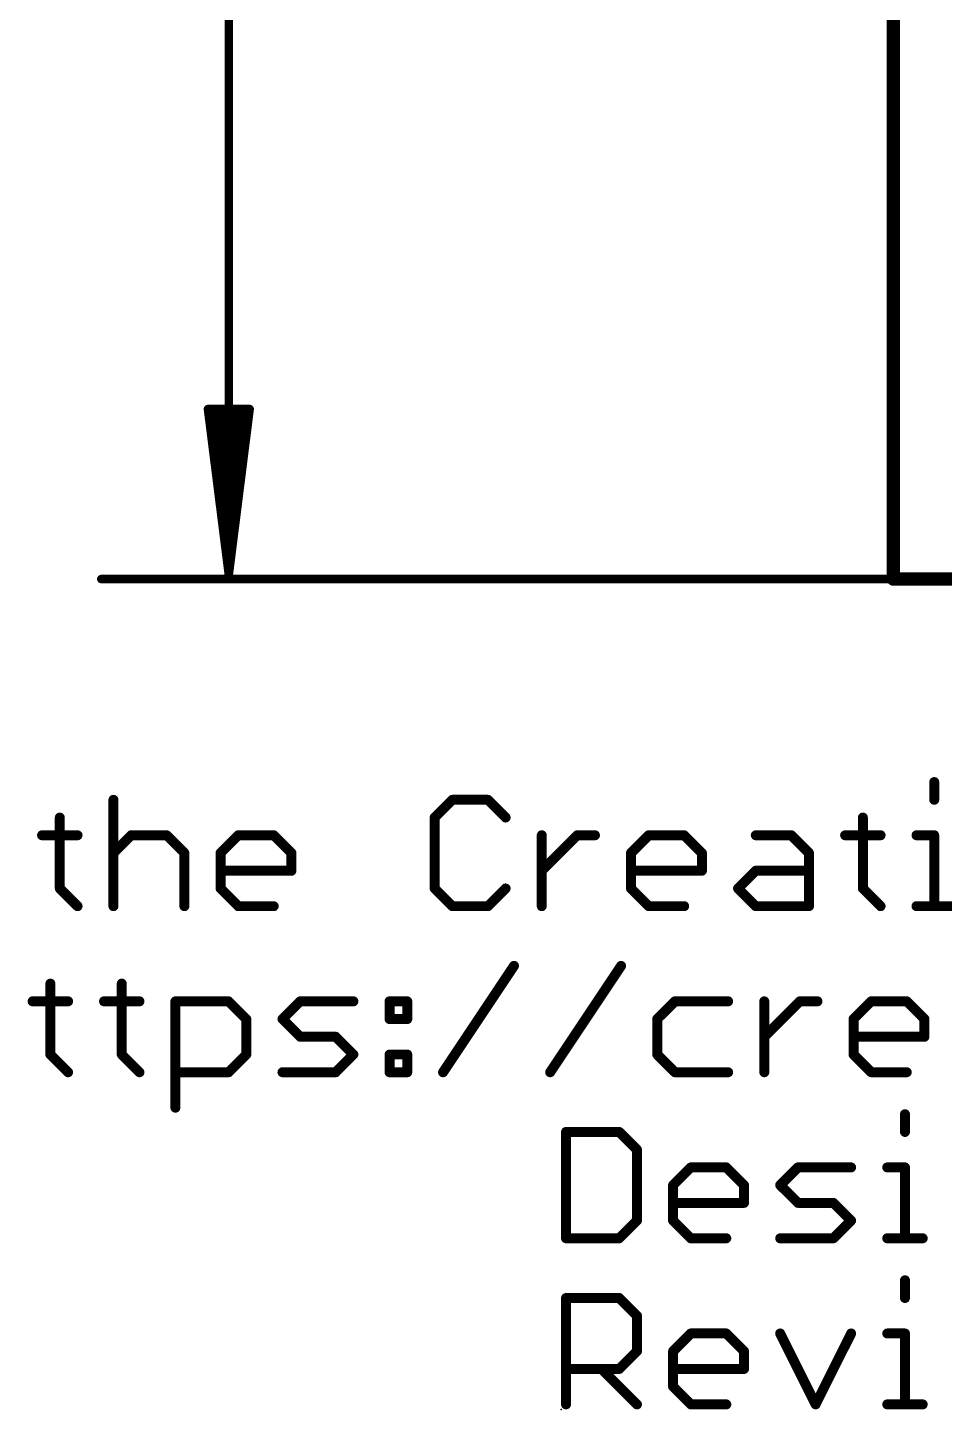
# Model space of a CAD drawing. Extents: x -37 to 70, y -13 to 33.
# Drawn here: x -13.24 to 0.78, y -12.7 to 8.43 of the extents above; entities that cross this region are included whole.
import ezdxf

# ---------------------------------------------------------------- set-up
doc = ezdxf.new("R2010")
doc.units = 0
for name, color, linetype in [('1', 12, 'CONTINUOUS'), ('16', 132, 'CONTINUOUS'), ('20', 53, 'CONTINUOUS'), ('23', 53, 'CONTINUOUS'), ('47', 253, 'CONTINUOUS'), ('51', 53, 'CONTINUOUS')]:
    doc.layers.add(name, color=color, linetype=linetype)

msp = doc.modelspace()

# ---------------------------------------------------------------- linework, layer by layer
at = {"layer": '1', "const_width": 0.2032}
for points in [[(0, 0), (0, 25.4)], [(25.4, 0), (0, 0)]]:
    msp.add_lwpolyline(points, dxfattribs=at)
at = {"layer": '1', "const_width": 0.1016}
for points in [[(0, 0.0508, 1), (0, -0.0508)], [(-0.0508, 0, 1), (0.0508, 0)]]:
    msp.add_lwpolyline(points, format="xyb", dxfattribs=at)
at = {"layer": '16', "const_width": 0.2032}
for points in [[(0, 25.4), (0, 0)], [(0, 0), (25.4, 0)]]:
    msp.add_lwpolyline(points, dxfattribs=at)
at = {"layer": '16', "const_width": 0.1016}
for points in [[(0, 0.0508, 1), (0, -0.0508)], [(-0.0508, 0, 1), (0.0508, 0)]]:
    msp.add_lwpolyline(points, format="xyb", dxfattribs=at)
at = {"layer": '20', "const_width": 0.2032}
for points in [[(0, 25.4), (0, 0)], [(0, 0), (25.4, 0)]]:
    msp.add_lwpolyline(points, dxfattribs=at)
at = {"layer": '20', "const_width": 0.1016}
for points in [[(0, 0.0508, 1), (0, -0.0508)], [(-0.0508, 0, 1), (0.0508, 0)]]:
    msp.add_lwpolyline(points, format="xyb", dxfattribs=at)
at = {"layer": '23'}
for p in [(0, 6.35), (0, 5.08), (0, 3.81), (0, 2.54), (-5.08, -12.7)]:
    msp.add_point(p, dxfattribs=at)
at = {"layer": '47', "const_width": 0.13}
for points in [[(-10.16, 25.335), (-10.16, 0.065)], [(-10.16, 0.065), (-10.4792, 2.6)], [(-10.4792, 2.6), (-9.8408, 2.6)], [(-10.16, 0.065), (-10.42, 2.6)], [(-10.16, 0.065), (-10.29, 2.6)], [(-9.8408, 2.6), (-10.16, 0.065)], [(-10.03, 2.6), (-10.16, 0.065)], [(-9.9, 2.6), (-10.16, 0.065)], [(0, 0), (-12.11, 0)]]:
    msp.add_lwpolyline(points, dxfattribs=at)
at = {"layer": '47', "const_width": 0.065}
for points in [[(-10.447, 2.6041, 1), (-10.5115, 2.5959)], [(-10.4792, 2.6325, 1), (-10.4792, 2.5675)], [(-10.3877, 2.6033, 1), (-10.4523, 2.5967)], [(-10.2575, 2.6017, 1), (-10.3225, 2.5983)], [(-9.9975, 2.5983, 1), (-10.0625, 2.6017)], [(-9.8677, 2.5967, 1), (-9.9323, 2.6033)], [(-9.8085, 2.5959, 1), (-9.873, 2.6041)], [(-9.8408, 2.5675, 1), (-9.8408, 2.6325)], [(-12.11, 0.0325, 1), (-12.11, -0.0325)], [(-10.1922, 0.0691, 1), (-10.1278, 0.0609)], [(-10.1923, 0.0683, 1), (-10.1277, 0.0617)], [(-10.1925, 0.0633, 1), (-10.1275, 0.0667)], [(-10.1925, 0.0667, 1), (-10.1275, 0.0633)], [(-10.1925, 0.065, 1), (-10.1275, 0.065)], [(-10.1923, 0.0617, 1), (-10.1277, 0.0683)], [(-10.1922, 0.0609, 1), (-10.1278, 0.0691)], [(0, -0.0325, 1), (0, 0.0325)]]:
    msp.add_lwpolyline(points, format="xyb", dxfattribs=at)
at = {"layer": '51', "const_width": 0.1524}
for points in [[(0.6262, -3.1056), (0.6262, -3.3768)], [(-11.9236, -3.3768), (-11.9236, -5.0038)], [(-6.741, -3.3768), (-7.0121, -3.648)], [(-6.1986, -3.3768), (-6.741, -3.3768)], [(-5.9275, -3.648), (-6.1986, -3.3768)], [(-12.7439, -3.648), (-12.7439, -4.7326)], [(-7.0121, -3.648), (-7.0121, -4.7326)], [(-0.4652, -3.648), (-0.4652, -4.7326)], [(-13.015, -3.9191), (-12.4727, -3.9191)], [(-11.9236, -4.1903), (-11.6524, -3.9191)], [(-11.6524, -3.9191), (-11.1101, -3.9191)], [(-11.1101, -3.9191), (-10.8389, -4.1903)], [(-10.2864, -4.1903), (-10.0153, -3.9191)], [(-10.0153, -3.9191), (-9.4729, -3.9191)], [(-9.4729, -3.9191), (-9.2018, -4.1903)], [(-5.375, -5.0038), (-5.375, -3.9191)], [(-5.375, -4.4615), (-4.8326, -3.9191)], [(-4.8326, -3.9191), (-4.5615, -3.9191)], [(-4.0107, -4.1903), (-3.7395, -3.9191)], [(-3.7395, -3.9191), (-3.1972, -3.9191)], [(-3.1972, -3.9191), (-2.926, -4.1903)], [(-2.1024, -3.9191), (-1.56, -3.9191)], [(-1.56, -3.9191), (-1.2889, -4.1903)], [(-0.7364, -3.9191), (-0.194, -3.9191)], [(0.3551, -3.9191), (0.6262, -3.9191)], [(0.6262, -3.9191), (0.6262, -5.0038)], [(-10.8389, -4.1903), (-10.8389, -5.0038)], [(-10.2864, -4.7326), (-10.2864, -4.1903)], [(-9.2018, -4.1903), (-9.2018, -4.4615)], [(-4.0107, -4.7326), (-4.0107, -4.1903)], [(-2.926, -4.1903), (-2.926, -4.4615)], [(-1.2889, -4.1903), (-1.2889, -5.0038)], [(-9.2018, -4.4615), (-10.2864, -4.4615)], [(-2.926, -4.4615), (-4.0107, -4.4615)], [(-2.3735, -4.7326), (-2.1024, -4.4615)], [(-2.1024, -4.4615), (-1.2889, -4.4615)], [(-12.7439, -4.7326), (-12.4727, -5.0038)], [(-10.0153, -5.0038), (-10.2864, -4.7326)], [(-7.0121, -4.7326), (-6.741, -5.0038)], [(-6.1986, -5.0038), (-5.9275, -4.7326)], [(-3.7395, -5.0038), (-4.0107, -4.7326)], [(-2.1024, -5.0038), (-2.3735, -4.7326)], [(-0.4652, -4.7326), (-0.194, -5.0038)], [(-9.4729, -5.0038), (-10.0153, -5.0038)], [(-6.741, -5.0038), (-6.1986, -5.0038)], [(-3.1972, -5.0038), (-3.7395, -5.0038)], [(-1.2889, -5.0038), (-2.1024, -5.0038)], [(0.3551, -5.0038), (0.8974, -5.0038)], [(-6.8837, -7.5438), (-5.7991, -5.9168)], [(-5.2466, -7.5438), (-4.1619, -5.9168)], [(-12.8883, -6.188), (-12.8883, -7.2726)], [(-11.7969, -6.188), (-11.7969, -7.2726)], [(-13.1595, -6.4591), (-12.6172, -6.4591)], [(-12.0681, -6.4591), (-11.5257, -6.4591)], [(-10.9766, -8.0861), (-10.9766, -6.4591)], [(-10.9766, -6.4591), (-10.1631, -6.4591)], [(-10.1631, -6.4591), (-9.892, -6.7303)], [(-9.3395, -6.7303), (-9.0683, -6.4591)], [(-9.0683, -6.4591), (-8.2548, -6.4591)], [(-7.7023, -6.4591), (-7.4311, -6.4591)], [(-7.7023, -6.7303), (-7.7023, -6.4591)], [(-7.4311, -6.4591), (-7.4311, -6.7303)], [(-3.3382, -6.4591), (-3.6094, -6.7303)], [(-2.5248, -6.4591), (-3.3382, -6.4591)], [(-1.9723, -7.5438), (-1.9723, -6.4591)], [(-1.9723, -7.0015), (-1.4299, -6.4591)], [(-1.4299, -6.4591), (-1.1588, -6.4591)], [(-0.608, -6.7303), (-0.3368, -6.4591)], [(-0.3368, -6.4591), (0.2055, -6.4591)], [(0.2055, -6.4591), (0.4767, -6.7303)], [(-9.892, -6.7303), (-9.892, -7.2726)], [(-9.0683, -7.0015), (-9.3395, -6.7303)], [(-7.4311, -6.7303), (-7.7023, -6.7303)], [(-3.6094, -6.7303), (-3.6094, -7.2726)], [(-0.608, -7.2726), (-0.608, -6.7303)], [(0.4767, -6.7303), (0.4767, -7.0015)], [(-8.526, -7.0015), (-9.0683, -7.0015)], [(-8.2548, -7.2726), (-8.526, -7.0015)], [(0.4767, -7.0015), (-0.608, -7.0015)], [(-12.8883, -7.2726), (-12.6172, -7.5438)], [(-11.7969, -7.2726), (-11.5257, -7.5438)], [(-9.892, -7.2726), (-10.1631, -7.5438)], [(-8.526, -7.5438), (-8.2548, -7.2726)], [(-7.7023, -7.2726), (-7.4311, -7.2726)], [(-7.7023, -7.5438), (-7.7023, -7.2726)], [(-7.4311, -7.2726), (-7.4311, -7.5438)], [(-3.6094, -7.2726), (-3.3382, -7.5438)], [(-0.3368, -7.5438), (-0.608, -7.2726)], [(-10.1631, -7.5438), (-10.9766, -7.5438)], [(-9.3395, -7.5438), (-8.526, -7.5438)], [(-7.4311, -7.5438), (-7.7023, -7.5438)], [(-3.3382, -7.5438), (-2.5248, -7.5438)], [(0.2055, -7.5438), (-0.3368, -7.5438)], [(0.1788, -8.1856), (0.1788, -8.4568)], [(-5.0038, -8.4568), (-5.0038, -10.0838)], [(-4.1903, -8.4568), (-5.0038, -8.4568)], [(-3.9191, -8.728), (-4.1903, -8.4568)], [(-3.9191, -9.8126), (-3.9191, -8.728)], [(-3.3666, -9.2703), (-3.0955, -8.9991)], [(-3.0955, -8.9991), (-2.5532, -8.9991)], [(-2.5532, -8.9991), (-2.282, -9.2703)], [(-1.7295, -9.2703), (-1.4583, -8.9991)], [(-1.4583, -8.9991), (-0.6448, -8.9991)], [(-0.0923, -8.9991), (0.1788, -8.9991)], [(0.1788, -8.9991), (0.1788, -10.0838)], [(-3.3666, -9.8126), (-3.3666, -9.2703)], [(-2.282, -9.2703), (-2.282, -9.5415)], [(-1.4583, -9.5415), (-1.7295, -9.2703)], [(-2.282, -9.5415), (-3.3666, -9.5415)], [(-0.916, -9.5415), (-1.4583, -9.5415)], [(-0.6448, -9.8126), (-0.916, -9.5415)], [(-4.1903, -10.0838), (-3.9191, -9.8126)], [(-3.0955, -10.0838), (-3.3666, -9.8126)], [(-0.916, -10.0838), (-0.6448, -9.8126)], [(-5.0038, -10.0838), (-4.1903, -10.0838)], [(-2.5532, -10.0838), (-3.0955, -10.0838)], [(-1.7295, -10.0838), (-0.916, -10.0838)], [(-0.0923, -10.0838), (0.45, -10.0838)], [(0.1788, -10.7256), (0.1788, -10.9968)], [(-5.0038, -12.6238), (-5.0038, -10.9968)], [(-5.0038, -10.9968), (-4.1903, -10.9968)], [(-4.1903, -10.9968), (-3.9191, -11.268)], [(-3.9191, -11.268), (-3.9191, -11.8103)], [(-3.3666, -11.8103), (-3.0955, -11.5391)], [(-3.0955, -11.5391), (-2.5532, -11.5391)], [(-2.5532, -11.5391), (-2.282, -11.8103)], [(-1.7295, -11.5391), (-1.1872, -12.6238)], [(-1.1872, -12.6238), (-0.6448, -11.5391)], [(-0.0923, -11.5391), (0.1788, -11.5391)], [(0.1788, -11.5391), (0.1788, -12.6238)], [(-3.9191, -11.8103), (-4.1903, -12.0815)], [(-3.3666, -12.3526), (-3.3666, -11.8103)], [(-2.282, -11.8103), (-2.282, -12.0815)], [(-4.1903, -12.0815), (-5.0038, -12.0815)], [(-4.4615, -12.0815), (-3.9191, -12.6238)], [(-2.282, -12.0815), (-3.3666, -12.0815)], [(-3.0955, -12.6238), (-3.3666, -12.3526)], [(-2.5532, -12.6238), (-3.0955, -12.6238)], [(-0.0923, -12.6238), (0.45, -12.6238)]]:
    msp.add_lwpolyline(points, dxfattribs=at)
at = {"layer": '51', "const_width": 0.0762}
for points in [[(0.6643, -3.1056, 1), (0.5881, -3.1056)], [(-11.8855, -3.3768, 1), (-11.9617, -3.3768)], [(-6.741, -3.3387, 1), (-6.741, -3.4149)], [(-6.714, -3.4038, 1), (-6.7679, -3.3499)], [(-6.1717, -3.3499, 1), (-6.2256, -3.4038)], [(-6.1986, -3.4149, 1), (-6.1986, -3.3387)], [(0.5881, -3.3768, 1), (0.6643, -3.3768)], [(-12.7058, -3.648, 1), (-12.782, -3.648)], [(-7.0391, -3.621, 1), (-6.9852, -3.6749)], [(-6.974, -3.648, 1), (-7.0502, -3.648)], [(-5.9544, -3.6749, 1), (-5.9005, -3.621)], [(-0.4271, -3.648, 1), (-0.5033, -3.648)], [(-13.015, -3.881, 1), (-13.015, -3.9572)], [(-12.4727, -3.9572, 1), (-12.4727, -3.881)], [(-11.6524, -3.881, 1), (-11.6524, -3.9572)], [(-11.6255, -3.9461, 1), (-11.6794, -3.8922)], [(-11.0832, -3.8922, 1), (-11.137, -3.9461)], [(-11.1101, -3.9572, 1), (-11.1101, -3.881)], [(-10.0153, -3.881, 1), (-10.0153, -3.9572)], [(-9.9883, -3.9461, 1), (-10.0422, -3.8922)], [(-9.446, -3.8922, 1), (-9.4999, -3.9461)], [(-9.4729, -3.9572, 1), (-9.4729, -3.881)], [(-5.3369, -3.9191, 1), (-5.4131, -3.9191)], [(-4.8326, -3.881, 1), (-4.8326, -3.9572)], [(-4.8057, -3.9461, 1), (-4.8596, -3.8922)], [(-4.5615, -3.9572, 1), (-4.5615, -3.881)], [(-3.7395, -3.881, 1), (-3.7395, -3.9572)], [(-3.7126, -3.9461, 1), (-3.7665, -3.8922)], [(-3.1702, -3.8922, 1), (-3.2241, -3.9461)], [(-3.1972, -3.9572, 1), (-3.1972, -3.881)], [(-2.1024, -3.881, 1), (-2.1024, -3.9572)], [(-1.5331, -3.8922, 1), (-1.587, -3.9461)], [(-1.56, -3.9572, 1), (-1.56, -3.881)], [(-0.7364, -3.881, 1), (-0.7364, -3.9572)], [(-0.194, -3.9572, 1), (-0.194, -3.881)], [(0.3551, -3.881, 1), (0.3551, -3.9572)], [(0.6643, -3.9191, 1), (0.5881, -3.9191)], [(0.6262, -3.9572, 1), (0.6262, -3.881)], [(-11.9505, -4.1634, 1), (-11.8967, -4.2172)], [(-10.8008, -4.1903, 1), (-10.877, -4.1903)], [(-10.8659, -4.2172, 1), (-10.812, -4.1634)], [(-10.2483, -4.1903, 1), (-10.3245, -4.1903)], [(-10.3134, -4.1634, 1), (-10.2595, -4.2172)], [(-9.1637, -4.1903, 1), (-9.2399, -4.1903)], [(-9.2287, -4.2172, 1), (-9.1748, -4.1634)], [(-3.9726, -4.1903, 1), (-4.0488, -4.1903)], [(-4.0376, -4.1634, 1), (-3.9837, -4.2172)], [(-2.8879, -4.1903, 1), (-2.9641, -4.1903)], [(-2.953, -4.2172, 1), (-2.8991, -4.1634)], [(-1.2508, -4.1903, 1), (-1.327, -4.1903)], [(-1.3158, -4.2172, 1), (-1.2619, -4.1634)], [(-10.2864, -4.4234, 1), (-10.2864, -4.4996)], [(-9.2399, -4.4615, 1), (-9.1637, -4.4615)], [(-9.2018, -4.4996, 1), (-9.2018, -4.4234)], [(-5.4019, -4.4345, 1), (-5.348, -4.4884)], [(-4.0107, -4.4234, 1), (-4.0107, -4.4996)], [(-2.9641, -4.4615, 1), (-2.8879, -4.4615)], [(-2.926, -4.4996, 1), (-2.926, -4.4234)], [(-2.1024, -4.4234, 1), (-2.1024, -4.4996)], [(-2.0754, -4.4884, 1), (-2.1293, -4.4345)], [(-1.2889, -4.4996, 1), (-1.2889, -4.4234)], [(-12.7169, -4.7057, 1), (-12.7708, -4.7596)], [(-12.782, -4.7326, 1), (-12.7058, -4.7326)], [(-10.2595, -4.7057, 1), (-10.3134, -4.7596)], [(-10.3245, -4.7326, 1), (-10.2483, -4.7326)], [(-6.9852, -4.7057, 1), (-7.0391, -4.7596)], [(-7.0502, -4.7326, 1), (-6.974, -4.7326)], [(-5.9005, -4.7596, 1), (-5.9544, -4.7057)], [(-3.9837, -4.7057, 1), (-4.0376, -4.7596)], [(-4.0488, -4.7326, 1), (-3.9726, -4.7326)], [(-2.3466, -4.7057, 1), (-2.4005, -4.7596)], [(-2.4005, -4.7057, 1), (-2.3466, -4.7596)], [(-0.4383, -4.7057, 1), (-0.4921, -4.7596)], [(-0.5033, -4.7326, 1), (-0.4271, -4.7326)], [(-12.4996, -5.0307, 1), (-12.4458, -4.9769)], [(-11.9617, -5.0038, 1), (-11.8855, -5.0038)], [(-10.877, -5.0038, 1), (-10.8008, -5.0038)], [(-10.0153, -4.9657, 1), (-10.0153, -5.0419)], [(-10.0422, -5.0307, 1), (-9.9883, -4.9769)], [(-9.4729, -5.0419, 1), (-9.4729, -4.9657)], [(-6.741, -4.9657, 1), (-6.741, -5.0419)], [(-6.7679, -5.0307, 1), (-6.714, -4.9769)], [(-6.2256, -4.9769, 1), (-6.1717, -5.0307)], [(-6.1986, -5.0419, 1), (-6.1986, -4.9657)], [(-5.4131, -5.0038, 1), (-5.3369, -5.0038)], [(-3.7395, -4.9657, 1), (-3.7395, -5.0419)], [(-3.7665, -5.0307, 1), (-3.7126, -4.9769)], [(-3.1972, -5.0419, 1), (-3.1972, -4.9657)], [(-2.1024, -4.9657, 1), (-2.1024, -5.0419)], [(-2.1293, -5.0307, 1), (-2.0754, -4.9769)], [(-1.327, -5.0038, 1), (-1.2508, -5.0038)], [(-1.2889, -5.0419, 1), (-1.2889, -4.9657)], [(-0.221, -5.0307, 1), (-0.1671, -4.9769)], [(0.3551, -4.9657, 1), (0.3551, -5.0419)], [(0.5881, -5.0038, 1), (0.6643, -5.0038)], [(-5.7674, -5.9379, 1), (-5.8308, -5.8957)], [(-4.1302, -5.9379, 1), (-4.1936, -5.8957)], [(-12.8502, -6.188, 1), (-12.9264, -6.188)], [(-11.7588, -6.188, 1), (-11.835, -6.188)], [(-13.1595, -6.421, 1), (-13.1595, -6.4972)], [(-12.6172, -6.4972, 1), (-12.6172, -6.421)], [(-12.0681, -6.421, 1), (-12.0681, -6.4972)], [(-11.5257, -6.4972, 1), (-11.5257, -6.421)], [(-10.9385, -6.4591, 1), (-11.0147, -6.4591)], [(-10.9766, -6.421, 1), (-10.9766, -6.4972)], [(-10.1362, -6.4322, 1), (-10.1901, -6.4861)], [(-10.1631, -6.4972, 1), (-10.1631, -6.421)], [(-9.0683, -6.421, 1), (-9.0683, -6.4972)], [(-9.0414, -6.4861, 1), (-9.0952, -6.4322)], [(-8.2548, -6.4972, 1), (-8.2548, -6.421)], [(-7.7023, -6.421, 1), (-7.7023, -6.4972)], [(-7.6642, -6.4591, 1), (-7.7404, -6.4591)], [(-7.393, -6.4591, 1), (-7.4692, -6.4591)], [(-7.4311, -6.4972, 1), (-7.4311, -6.421)], [(-3.3382, -6.421, 1), (-3.3382, -6.4972)], [(-3.3113, -6.4861, 1), (-3.3652, -6.4322)], [(-2.5248, -6.4972, 1), (-2.5248, -6.421)], [(-1.9342, -6.4591, 1), (-2.0104, -6.4591)], [(-1.4299, -6.421, 1), (-1.4299, -6.4972)], [(-1.403, -6.4861, 1), (-1.4569, -6.4322)], [(-1.1588, -6.4972, 1), (-1.1588, -6.421)], [(-0.3368, -6.421, 1), (-0.3368, -6.4972)], [(-0.3099, -6.4861, 1), (-0.3637, -6.4322)], [(0.2325, -6.4322, 1), (0.1786, -6.4861)], [(0.2055, -6.4972, 1), (0.2055, -6.421)], [(-9.8539, -6.7303, 1), (-9.9301, -6.7303)], [(-9.9189, -6.7572, 1), (-9.865, -6.7034)], [(-9.3125, -6.7034, 1), (-9.3664, -6.7572)], [(-9.3664, -6.7034, 1), (-9.3125, -6.7572)], [(-7.7023, -6.6922, 1), (-7.7023, -6.7684)], [(-7.7404, -6.7303, 1), (-7.6642, -6.7303)], [(-7.4692, -6.7303, 1), (-7.393, -6.7303)], [(-7.4311, -6.7684, 1), (-7.4311, -6.6922)], [(-3.5713, -6.7303, 1), (-3.6475, -6.7303)], [(-3.6364, -6.7034, 1), (-3.5825, -6.7572)], [(-0.5699, -6.7303, 1), (-0.6461, -6.7303)], [(-0.6349, -6.7034, 1), (-0.581, -6.7572)], [(0.5148, -6.7303, 1), (0.4386, -6.7303)], [(0.4498, -6.7572, 1), (0.5036, -6.7034)], [(-9.0683, -6.9634, 1), (-9.0683, -7.0396)], [(-9.0952, -7.0284, 1), (-9.0414, -6.9745)], [(-8.499, -6.9745, 1), (-8.5529, -7.0284)], [(-8.526, -7.0396, 1), (-8.526, -6.9634)], [(-1.9992, -6.9745, 1), (-1.9453, -7.0284)], [(-0.608, -6.9634, 1), (-0.608, -7.0396)], [(0.4386, -7.0015, 1), (0.5148, -7.0015)], [(0.4767, -7.0396, 1), (0.4767, -6.9634)], [(-12.8614, -7.2457, 1), (-12.9153, -7.2996)], [(-12.9264, -7.2726, 1), (-12.8502, -7.2726)], [(-11.7699, -7.2457, 1), (-11.8238, -7.2996)], [(-11.835, -7.2726, 1), (-11.7588, -7.2726)], [(-9.9301, -7.2726, 1), (-9.8539, -7.2726)], [(-9.865, -7.2996, 1), (-9.9189, -7.2457)], [(-8.2279, -7.2996, 1), (-8.2817, -7.2457)], [(-8.2817, -7.2996, 1), (-8.2279, -7.2457)], [(-7.7023, -7.2345, 1), (-7.7023, -7.3107)], [(-7.6642, -7.2726, 1), (-7.7404, -7.2726)], [(-7.393, -7.2726, 1), (-7.4692, -7.2726)], [(-7.4311, -7.3107, 1), (-7.4311, -7.2345)], [(-3.5825, -7.2457, 1), (-3.6364, -7.2996)], [(-3.6475, -7.2726, 1), (-3.5713, -7.2726)], [(-0.581, -7.2457, 1), (-0.6349, -7.2996)], [(-0.6461, -7.2726, 1), (-0.5699, -7.2726)], [(-12.6441, -7.5707, 1), (-12.5902, -7.5169)], [(-11.5527, -7.5707, 1), (-11.4988, -7.5169)], [(-10.9766, -7.5057, 1), (-10.9766, -7.5819)], [(-10.1901, -7.5169, 1), (-10.1362, -7.5707)], [(-10.1631, -7.5819, 1), (-10.1631, -7.5057)], [(-9.3395, -7.5057, 1), (-9.3395, -7.5819)], [(-8.5529, -7.5169, 1), (-8.499, -7.5707)], [(-8.526, -7.5819, 1), (-8.526, -7.5057)], [(-7.7023, -7.5057, 1), (-7.7023, -7.5819)], [(-7.7404, -7.5438, 1), (-7.6642, -7.5438)], [(-7.4692, -7.5438, 1), (-7.393, -7.5438)], [(-7.4311, -7.5819, 1), (-7.4311, -7.5057)], [(-6.9154, -7.5227, 1), (-6.852, -7.5649)], [(-5.2783, -7.5227, 1), (-5.2149, -7.5649)], [(-3.3382, -7.5057, 1), (-3.3382, -7.5819)], [(-3.3652, -7.5707, 1), (-3.3113, -7.5169)], [(-2.5248, -7.5819, 1), (-2.5248, -7.5057)], [(-2.0104, -7.5438, 1), (-1.9342, -7.5438)], [(-0.3368, -7.5057, 1), (-0.3368, -7.5819)], [(-0.3637, -7.5707, 1), (-0.3099, -7.5169)], [(0.2055, -7.5819, 1), (0.2055, -7.5057)], [(-11.0147, -8.0861, 1), (-10.9385, -8.0861)], [(0.2169, -8.1856, 1), (0.1407, -8.1856)], [(-4.9657, -8.4568, 1), (-5.0419, -8.4568)], [(-5.0038, -8.4187, 1), (-5.0038, -8.4949)], [(-4.1634, -8.4299, 1), (-4.2172, -8.4838)], [(-4.1903, -8.4949, 1), (-4.1903, -8.4187)], [(0.1407, -8.4568, 1), (0.2169, -8.4568)], [(-3.881, -8.728, 1), (-3.9572, -8.728)], [(-3.9461, -8.7549, 1), (-3.8922, -8.701)], [(-3.0955, -8.961, 1), (-3.0955, -9.0372)], [(-3.0685, -9.0261, 1), (-3.1224, -8.9722)], [(-2.5262, -8.9722, 1), (-2.5801, -9.0261)], [(-2.5532, -9.0372, 1), (-2.5532, -8.961)], [(-1.4583, -8.961, 1), (-1.4583, -9.0372)], [(-1.4314, -9.0261, 1), (-1.4853, -8.9722)], [(-0.6448, -9.0372, 1), (-0.6448, -8.961)], [(-0.0923, -8.961, 1), (-0.0923, -9.0372)], [(0.2169, -8.9991, 1), (0.1407, -8.9991)], [(0.1788, -9.0372, 1), (0.1788, -8.961)], [(-3.3285, -9.2703, 1), (-3.4047, -9.2703)], [(-3.3936, -9.2434, 1), (-3.3397, -9.2972)], [(-2.2439, -9.2703, 1), (-2.3201, -9.2703)], [(-2.3089, -9.2972, 1), (-2.255, -9.2434)], [(-1.7025, -9.2434, 1), (-1.7564, -9.2972)], [(-1.7564, -9.2434, 1), (-1.7025, -9.2972)], [(-3.3666, -9.5034, 1), (-3.3666, -9.5796)], [(-2.3201, -9.5415, 1), (-2.2439, -9.5415)], [(-2.282, -9.5796, 1), (-2.282, -9.5034)], [(-1.4583, -9.5034, 1), (-1.4583, -9.5796)], [(-1.4853, -9.5684, 1), (-1.4314, -9.5145)], [(-0.8891, -9.5145, 1), (-0.9429, -9.5684)], [(-0.916, -9.5796, 1), (-0.916, -9.5034)], [(-3.9572, -9.8126, 1), (-3.881, -9.8126)], [(-3.8922, -9.8396, 1), (-3.9461, -9.7857)], [(-3.3397, -9.7857, 1), (-3.3936, -9.8396)], [(-3.4047, -9.8126, 1), (-3.3285, -9.8126)], [(-0.6179, -9.8396, 1), (-0.6718, -9.7857)], [(-0.6718, -9.8396, 1), (-0.6179, -9.7857)], [(-5.0038, -10.0457, 1), (-5.0038, -10.1219)], [(-5.0419, -10.0838, 1), (-4.9657, -10.0838)], [(-4.2172, -10.0569, 1), (-4.1634, -10.1107)], [(-4.1903, -10.1219, 1), (-4.1903, -10.0457)], [(-3.0955, -10.0457, 1), (-3.0955, -10.1219)], [(-3.1224, -10.1107, 1), (-3.0685, -10.0569)], [(-2.5532, -10.1219, 1), (-2.5532, -10.0457)], [(-1.7295, -10.0457, 1), (-1.7295, -10.1219)], [(-0.9429, -10.0569, 1), (-0.8891, -10.1107)], [(-0.916, -10.1219, 1), (-0.916, -10.0457)], [(-0.0923, -10.0457, 1), (-0.0923, -10.1219)], [(0.1407, -10.0838, 1), (0.2169, -10.0838)], [(0.45, -10.1219, 1), (0.45, -10.0457)], [(0.2169, -10.7256, 1), (0.1407, -10.7256)], [(-4.9657, -10.9968, 1), (-5.0419, -10.9968)], [(-5.0038, -10.9587, 1), (-5.0038, -11.0349)], [(-4.1634, -10.9699, 1), (-4.2172, -11.0238)], [(-4.1903, -11.0349, 1), (-4.1903, -10.9587)], [(0.1407, -10.9968, 1), (0.2169, -10.9968)], [(-3.881, -11.268, 1), (-3.9572, -11.268)], [(-3.9461, -11.2949, 1), (-3.8922, -11.241)], [(-3.0955, -11.501, 1), (-3.0955, -11.5772)], [(-3.0685, -11.5661, 1), (-3.1224, -11.5122)], [(-2.5262, -11.5122, 1), (-2.5801, -11.5661)], [(-2.5532, -11.5772, 1), (-2.5532, -11.501)], [(-1.6954, -11.5221, 1), (-1.7636, -11.5562)], [(-0.6108, -11.5562, 1), (-0.6789, -11.5221)], [(-0.0923, -11.501, 1), (-0.0923, -11.5772)], [(0.2169, -11.5391, 1), (0.1407, -11.5391)], [(0.1788, -11.5772, 1), (0.1788, -11.501)], [(-3.9572, -11.8103, 1), (-3.881, -11.8103)], [(-3.8922, -11.8372, 1), (-3.9461, -11.7834)], [(-3.3285, -11.8103, 1), (-3.4047, -11.8103)], [(-3.3936, -11.7834, 1), (-3.3397, -11.8372)], [(-2.2439, -11.8103, 1), (-2.3201, -11.8103)], [(-2.3089, -11.8372, 1), (-2.255, -11.7834)], [(-5.0038, -12.0434, 1), (-5.0038, -12.1196)], [(-4.4345, -12.0545, 1), (-4.4884, -12.1084)], [(-4.2172, -12.0545, 1), (-4.1634, -12.1084)], [(-4.1903, -12.1196, 1), (-4.1903, -12.0434)], [(-3.3666, -12.0434, 1), (-3.3666, -12.1196)], [(-2.3201, -12.0815, 1), (-2.2439, -12.0815)], [(-2.282, -12.1196, 1), (-2.282, -12.0434)], [(-3.3397, -12.3257, 1), (-3.3936, -12.3796)], [(-3.4047, -12.3526, 1), (-3.3285, -12.3526)], [(-5.0419, -12.6238, 1), (-4.9657, -12.6238)], [(-3.9461, -12.6507, 1), (-3.8922, -12.5969)], [(-3.0955, -12.5857, 1), (-3.0955, -12.6619)], [(-3.1224, -12.6507, 1), (-3.0685, -12.5969)], [(-2.5532, -12.6619, 1), (-2.5532, -12.5857)], [(-1.2212, -12.6068, 1), (-1.1531, -12.6408)], [(-1.2212, -12.6408, 1), (-1.1531, -12.6068)], [(-0.0923, -12.5857, 1), (-0.0923, -12.6619)], [(0.1407, -12.6238, 1), (0.2169, -12.6238)], [(0.45, -12.6619, 1), (0.45, -12.5857)]]:
    msp.add_lwpolyline(points, format="xyb", dxfattribs=at)

doc.saveas('drawing.dxf')
